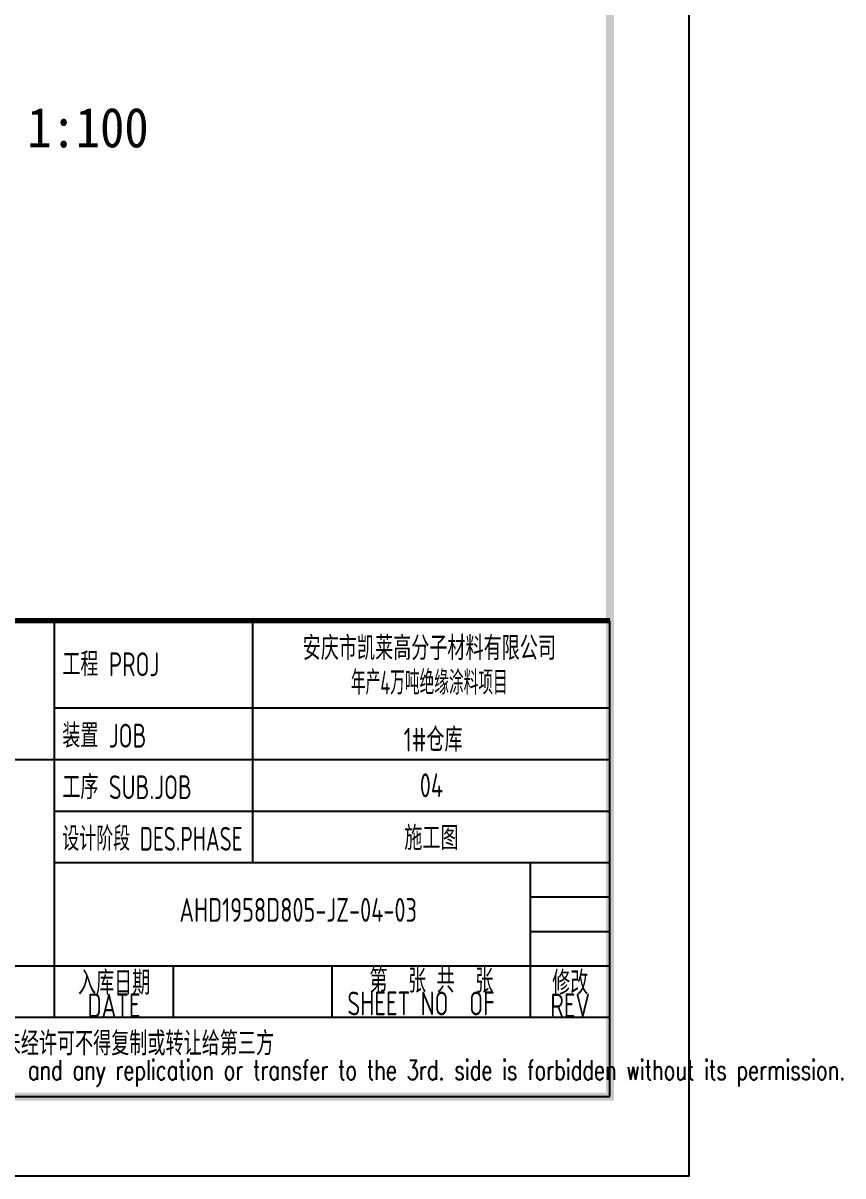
# Model space of a CAD drawing. Extents: x 4267484 to 4395158, y -674551 to -235742.
# Drawn here: x 4376760 to 4387096, y -485691 to -471157 of the extents above; entities that cross this region are included whole.
import ezdxf
from ezdxf.enums import TextEntityAlignment as Align

# ---------------------------------------------------------------- set-up
doc = ezdxf.new("R2010")
doc.units = 0
doc.header["$LTSCALE"] = 1000
doc.header["$MEASUREMENT"] = 0
doc.layers.get('0').update_dxf_attribs({"linetype": 'CONTINUOUS'})
doc.layers.add('PUB_TITLE', color=4, linetype='CONTINUOUS')
doc.layers.add('图名', color=15, linetype='CONTINUOUS')
doc.styles.add('ECEC_TQ', font='txt_l.shx', dxfattribs={"bigfont": 'hztxt_l.shx'})
doc.styles.add('sceie', font='sceie.shx', dxfattribs={"bigfont": 'sceic.shx'})
doc.styles.add('宋体', font='', dxfattribs={"width": 0.7})
doc.styles.get('宋体').set_extended_font_data('SimSun')

msp = doc.modelspace()

# ---------------------------------------------------------------- linework, layer by layer
for p, q in [((4377157.7, -483690.7), (4377157.7, -478690.7)), ((4379657.7, -481740.7), (4379657.7, -478690.7)), ((4384157.7, -484690.7), (4384157.7, -478690.7)), ((4377157.7, -479790.7), (4384157.7, -479790.7)), ((4366157.7, -480440.7), (4377157.7, -480440.7)), ((4377157.7, -480440.7), (4384157.7, -480440.7)), ((4377157.7, -481090.7), (4384157.7, -481090.7)), ((4377157.7, -481740.7), (4384157.7, -481740.7)), ((4383157.7, -483690.7), (4383157.7, -481740.7)), ((4383157.7, -482174.1), (4384157.7, -482174.1)), ((4383157.7, -482607.4), (4384157.7, -482607.4)), ((4371657.7, -483040.7), (4384157.7, -483040.7)), ((4378657.7, -483690.7), (4378657.7, -483040.7)), ((4380657.7, -483690.7), (4380657.7, -483040.7)), ((4366157.7, -483690.7), (4384157.7, -483690.7)), ((4366157.7, -484690.7), (4384157.7, -484690.7))]:
    msp.add_line(p, q)
at = {"const_width": 70}
msp.add_lwpolyline([(4384157.7, -478690.7), (4366157.7, -478690.7)], dxfattribs=at)
at = {"layer": 'PUB_TITLE', "color": 4}
msp.add_lwpolyline([(4301057.7, -485690.7), (4385157.7, -485690.7), (4385157.7, -426290.7), (4301057.7, -426290.7)], close=True, dxfattribs=at)
at = {"layer": 'PUB_TITLE', "color": 4, "const_width": 100}
msp.add_lwpolyline([(4303557.7, -484690.7), (4384157.7, -484690.7), (4384157.7, -427290.7), (4303557.7, -427290.7)], close=True, dxfattribs=at)

# ---------------------------------------------------------------- texts
for s, height, style, width, p in [('安庆市凯莱高分子材料有限公司', 300, 'sceie', 0.8, (4381881.4, -479020.6)), ('年产4万吨绝缘涂料项目', 300, 'sceie', 0.65, (4381881.4, -479455.6)), ('1#仓库', 300, 'sceie', 0.8, (4381929.2, -480176.7)), ('04', 300, 'sceie', 0.8, (4381907.7, -480765.7)), ('施工图', 300, 'sceie', 0.8, (4381907.7, -481415.7)), ('入库日期', 300, 'sceie', 0.8, (4377907.7, -483240.7)), ('第  张 共  张', 300, 'sceie', 0.8, (4381907.7, -483215.7)), ('修改', 300, 'sceie', 0.8, (4383657.7, -483240.7)), ('DATE', 300, 'sceie', 0.8, (4377907.7, -483540.7)), ('SHEET NO  OF  ', 300, 'sceie', 0.8, (4381907.7, -483515.7)), ('REV', 300, 'sceie', 0.8, (4383657.7, -483540.7)), ('本文件专有权属安徽华东化工医药工程有限责任公司所有,未经许可不得复制或转让给第三方', 300, 'sceie', 0.8, (4375328.8, -484039.7)), ('The proprietary right of this document belongs to Anhui Huadong Chemical And Medical Engineering  Co.,Ltd.  and any replication or transfer to the 3rd. side is forbidden without its permission. ', 250, 'ECEC_TQ', 0.72, (4375157.7, -484390.7))]:
    msp.add_text(s, height=height, dxfattribs=dict(style=style, width=width)).set_placement(p, align=Align.MIDDLE)
at = {"style": 'sceie'}
for s, width, p in [('工程 PROJ', 0.8, (4377254.6, -479390.7)), ('装置 JOB', 0.8, (4377254.6, -480290.7)), ('工序 SUB.JOB', 0.8, (4377254.6, -480940.7)), ('设计阶段 DES.PHASE', 0.75, (4377254.6, -481590.7))]:
    msp.add_text(s, height=300, dxfattribs=dict(at, width=width)).set_placement(p)
at = {"style": 'sceie', "width": 0.8}
msp.add_attdef('AHD1958D805-JZ-04-03', text='200320-02-040', height=300, dxfattribs=at).set_placement((4380228.5, -482337), align=Align.MIDDLE)
at = {"layer": '图名', "style": '宋体', "width": 0.9}
msp.add_text('1:100', height=500, dxfattribs=at).set_placement((4376812.4, -472723.5))

doc.saveas('drawing.dxf')
